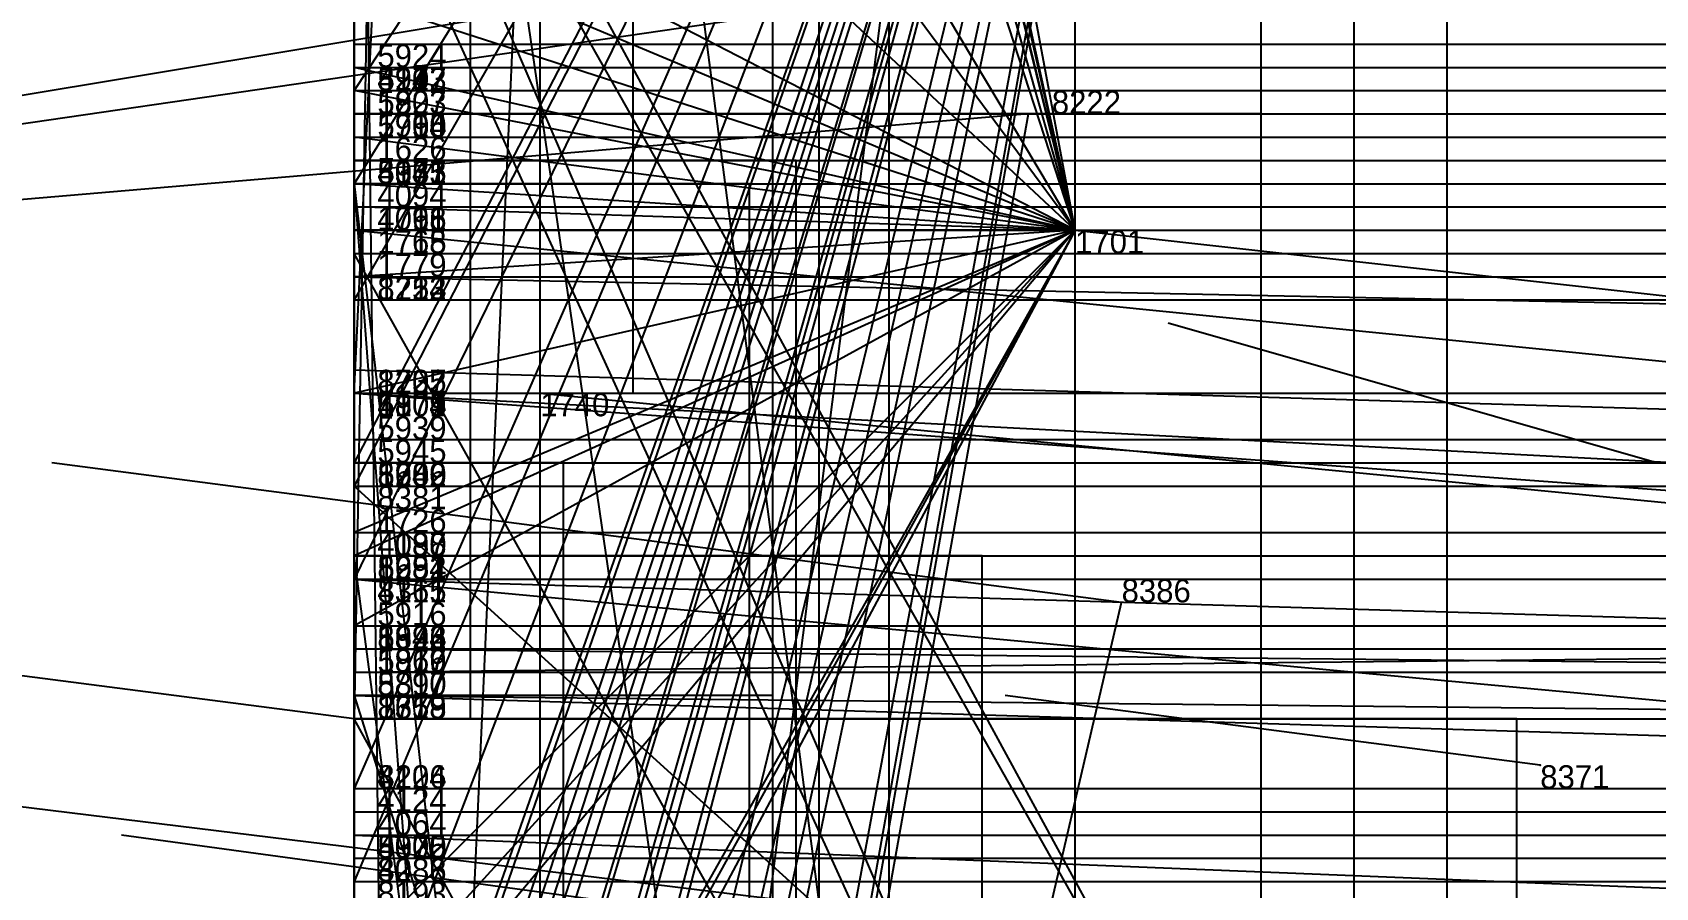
# Model space of a CAD drawing. Extents: x -0.07 to 1.1, y -0.07 to 1.1.
# Drawn here: x -0.0138 to 0.056, y 0.7087 to 0.7455 of the extents above; entities that cross this region are included whole.
import ezdxf

# ---------------------------------------------------------------- set-up
doc = ezdxf.new("R2010")
doc.units = 0
for name, color, linetype in [('Clients', 3, 'CONTINUOUS'), ('Facilities', 3, 'CONTINUOUS'), ('Facilities_lines', 3, 'CONTINUOUS'), ('Min_max_boxes', 1, 'CONTINUOUS'), ('Normals', 1, 'CONTINUOUS'), ('Source_points', 5, 'CONTINUOUS'), ('Text', 3, 'CONTINUOUS')]:
    doc.layers.add(name, color=color, linetype=linetype)

msp = doc.modelspace()

# ---------------------------------------------------------------- linework, layer by layer
at = {"layer": 'Clients', "color": 5}
for p in [(0, 0.745, 0.514), (0, 0.744, 0.324), (0, 0.744, 0.752), (0, 0.743, 0.217), (0, 0.743, 0.313), (0, 0.743, 0.751), (0, 0.743, 0.976), (0, 0.742, 0.666), (0, 0.742, 0.641), (0.029, 0.742, 1), (0, 0.741, 0.116), (0, 0.741, 0.575), (0, 0.74, 0.11), (0, 0.74, 0.721), (0, 0.739, 0.302), (0, 0.739, 0.612), (0, 0.739, 0.841), (0, 0.738, 0.232), (0, 0.738, 0.421), (0, 0.738, 0.452), (0, 0.737, 0.186), (0, 0.737, 0.008), (0, 0.737, 0.491), (0, 0.736, 0.09), (0, 0.735, 0.231), (0, 0.734, 0.894), (0, 0.73, 0.184), (0, 0.73, 0.358), (0, 0.73, 0.292), (0, 0.73, 0.013), (0, 0.73, 0.715), (0.008, 0.73), (0, 0.728, 0.539), (0, 0.728, 0.589), (0, 0.727, 0.173), (0, 0.727, 0.882), (0, 0.726, 0.152), (0, 0.726, 0.518), (0, 0.726, 0.899), (0, 0.724, 0.224), (0, 0.724, 0.369), (0, 0.724, 0.389), (0, 0.724, 0.389), (0, 0.723, 0.126), (0, 0.723, 0.261), (0, 0.722, 0.477), (0, 0.722, 0.546), (0, 0.722, 0.978), (0.033, 0.721, 1), (0, 0.72, 0.229), (0, 0.72, 0.721), (0, 0.72, 0.705), (0, 0.719, 0.241), (0, 0.718, 0.756), (0, 0.718, 0.7), (0, 0.718, 0.54), (0, 0.716, 0.178), (0, 0.716, 0.995), (0, 0.713, 0.394), (0, 0.713, 0.859), (0, 0.712, 0.328), (0, 0.711, 0.386), (0, 0.711, 0.582), (0, 0.71, 0.316), (0, 0.709, 0.31), (0, 0.709, 0.906)]:
    msp.add_point(p, dxfattribs=at)
at = {"layer": 'Facilities', "color": 3}
for p in [(0, 0.739, 0.944), (0.031, 0.737), (0, 0.735, 0.95), (0, 0.731, 0.92), (0, 0.73, 0.036), (0, 0.722, 0.923), (0, 0.719, 0.938), (0, 0.718, 0.041), (0, 0.717, 0.041), (0, 0.717, 0.944), (0.051, 0.714, 1), (0, 0.711, 0.931)]:
    msp.add_point(p, dxfattribs=at)
at = {"layer": 'Facilities_lines', "color": 3}
for p, q in [((0.005, 1, 0.964), (0, 0.716, 0.995)), ((0, 0.73, 0.036), (0.012, 0.981)), ((0, 0.968, 0.755), (0, 0.743, 0.751)), ((0, 0.968, 0.755), (0, 0.744, 0.752)), ((0, 0.968, 0.755), (0, 0.718, 0.756)), ((0, 0.961, 0.391), (0, 0.711, 0.386)), ((0, 0.96, 0.397), (0, 0.738, 0.421)), ((0, 0.96, 0.397), (0, 0.724, 0.389)), ((0, 0.96, 0.397), (0, 0.713, 0.394)), ((0, 0.96, 0.397), (0, 0.724, 0.389)), ((0, 0.955, 0.549), (0, 0.699, 0.543)), ((0, 0.955, 0.549), (0, 0.728, 0.539)), ((0, 0.955, 0.549), (0, 0.722, 0.546)), ((0, 0.955, 0.549), (0, 0.718, 0.54)), ((0, 0.955, 0.549), (0, 0.703, 0.541)), ((0, 0.955, 0.549), (0, 0.726, 0.518)), ((0, 0.955, 0.549), (0, 0.745, 0.514)), ((0, 0.955, 0.549), (0, 0.741, 0.575)), ((0, 0.937, 0.461), (0, 0.737, 0.491)), ((0, 0.937, 0.461), (0, 0.722, 0.477)), ((0, 0.934, 0.407), (0, 0.698, 0.403)), ((0, 0.934, 0.407), (0, 0.705, 0.413)), ((0, 0.934, 0.407), (0, 0.738, 0.452)), ((0, 0.934, 0.407), (0, 0.693, 0.4)), ((0, 0.934, 0.407), (0, 0.702, 0.425)), ((0, 0.932, 0.7), (0, 0.74, 0.721)), ((0, 0.932, 0.7), (0, 0.72, 0.721)), ((0, 0.932, 0.7), (0, 0.718, 0.7)), ((0, 0.932, 0.7), (0, 0.705, 0.682)), ((0, 0.932, 0.7), (0, 0.72, 0.705)), ((0, 0.932, 0.7), (0, 0.73, 0.715)), ((0, 0.932, 0.7), (0, 0.742, 0.666)), ((0, 0.932, 0.7), (0, 0.742, 0.641)), ((0, 0.928, 0.66), (0, 0.739, 0.612)), ((0, 0.928, 0.66), (0, 0.703, 0.646)), ((0, 0.926, 0.689), (0, 0.676, 0.687)), ((0, 0.926, 0.689), (0, 0.687, 0.69)), ((0, 0.914, 0.462), (0, 0.701, 0.491)), ((0, 0.914, 0.462), (0, 0.677, 0.449)), ((0, 0.914, 0.462), (0, 0.689, 0.482)), ((0, 0.914, 0.462), (0, 0.698, 0.442)), ((0.031, 0.737), (0, 0.903, 0.193)), ((0, 0.901, 0.66), (0, 0.662, 0.657)), ((0, 0.901, 0.66), (0, 0.728, 0.589)), ((0, 0.659, 0.037), (0, 0.899, 0.023)), ((0.031, 0.737), (0, 0.878, 0.226)), ((0.031, 0.737), (0, 0.874, 0.244)), ((0.031, 0.737), (0, 0.864, 0.093)), ((0.031, 0.737), (0, 0.862, 0.093)), ((0, 0.861, 0.924), (0.02, 0.708, 1)), ((0.031, 0.737), (0, 0.846, 0.178)), ((0.031, 0.737), (0, 0.832, 0.188)), ((0.039, 0.802, 1), (0, 0.656, 0.767)), ((0.039, 0.802, 1), (0, 0.678, 0.772)), ((0.039, 0.802, 1), (0, 0.592, 0.863)), ((0.039, 0.802, 1), (0, 0.641, 0.821)), ((0.039, 0.802, 1), (0, 0.69, 0.867)), ((0.039, 0.802, 1), (0, 0.632, 0.794)), ((0.039, 0.802, 1), (0, 0.664, 0.777)), ((0.039, 0.802, 1), (0, 0.615, 0.905)), ((0.039, 0.802, 1), (0, 0.662, 0.903)), ((0.039, 0.802, 1), (0, 0.622, 0.985)), ((0.039, 0.802, 1), (0, 0.673, 0.975)), ((0.039, 0.802, 1), (0, 0.7, 0.833)), ((0.039, 0.802, 1), (0, 0.682, 0.862)), ((0.039, 0.802, 1), (0, 0.713, 0.859)), ((0.039, 0.802, 1), (0, 0.684, 0.77)), ((0.039, 0.802, 1), (0, 0.691, 0.9)), ((0.039, 0.802, 1), (0, 0.686, 0.995)), ((0.039, 0.802, 1), (0, 0.727, 0.882)), ((0.039, 0.802, 1), (0, 0.734, 0.894)), ((0.039, 0.802, 1), (0, 0.743, 0.976)), ((0.039, 0.802, 1), (0, 0.709, 0.906)), ((0.039, 0.802, 1), (0, 0.581, 0.999)), ((0.039, 0.802, 1), (0, 0.7, 0.808)), ((0.039, 0.802, 1), (0, 0.68, 0.89)), ((0.039, 0.802, 1), (0, 0.654, 0.988)), ((0.039, 0.802, 1), (0, 0.584, 0.988)), ((0.039, 0.802, 1), (0, 0.739, 0.841)), ((0.039, 0.802, 1), (0, 0.672, 0.98)), ((0.039, 0.802, 1), (0, 0.722, 0.978)), ((0.039, 0.802, 1), (0, 0.726, 0.899)), ((0.039, 0.802, 1), (0.003, 0.676, 1)), ((0, 0.797, 0.924), (0.018, 0.674, 1)), ((0, 0.797, 0.924), (0.002, 0.627, 1)), ((0.031, 0.737), (0, 0.789, 0.238)), ((0.031, 0.737), (0, 0.779, 0.203)), ((0, 0.595, 0.061), (0.008, 0.771)), ((0.031, 0.737), (0, 0.766, 0.175)), ((0.043, 0.687), (0, 0.766, 0.124)), ((0.043, 0.687), (0, 0.763, 0.135)), ((0.047, 0.652), (0, 0.761, 0.104)), ((0.047, 0.652), (0, 0.755, 0.086)), ((0.031, 0.737), (0, 0.753, 0.167)), ((0.031, 0.737), (0, 0.75, 0.357)), ((0, 0.566, 0.975), (0.023, 0.749, 1)), ((0.031, 0.737), (0, 0.747, 0.335)), ((0.031, 0.737), (0, 0.744, 0.324)), ((0.031, 0.737), (0, 0.743, 0.217)), ((0.031, 0.737), (0, 0.743, 0.313)), ((0, 0.58, 0.978), (0.029, 0.742, 1)), ((0.031, 0.737), (0, 0.741, 0.116)), ((0, 0.453, 0.045), (0, 0.74, 0.11)), ((0.031, 0.737), (0, 0.739, 0.302)), ((0, 0.739, 0.944), (0.017, 0.59, 1)), ((0, 0.739, 0.944), (0.014, 0.553, 1)), ((0.031, 0.737), (0, 0.738, 0.232)), ((0.031, 0.737), (0, 0.679, 0.193)), ((0.031, 0.737), (0, 0.735, 0.231)), ((0.031, 0.737), (0, 0.682, 0.177)), ((0.031, 0.737), (0, 0.737, 0.186)), ((0.031, 0.737), (0, 0.7, 0.196)), ((0.031, 0.737), (0, 0.73, 0.184)), ((0.031, 0.737), (0, 0.724, 0.224)), ((0.031, 0.737), (0, 0.706, 0.241)), ((0.031, 0.737), (0, 0.681, 0.173)), ((0.031, 0.737), (0, 0.703, 0.142)), ((0.031, 0.737), (0, 0.703, 0.22)), ((0.031, 0.737), (0, 0.72, 0.229)), ((0.031, 0.737), (0, 0.724, 0.369)), ((0.031, 0.737), (0, 0.723, 0.261)), ((0.031, 0.737), (0, 0.73, 0.358)), ((0.031, 0.737), (0, 0.73, 0.292)), ((0, 0.73, 0.036), (0, 0.737, 0.008)), ((0.047, 0.652), (0, 0.736, 0.09)), ((0, 0.73, 0.036), (0.008, 0.73)), ((0, 0.659, 0.037), (0, 0.73, 0.013)), ((0, 0.659, 0.061), (0, 0.727, 0.173)), ((0.043, 0.687), (0, 0.726, 0.152)), ((0.027, 0.519), (0, 0.723, 0.126)), ((0, 0.58, 0.978), (0.033, 0.721, 1)), ((0, 0.689, 0.055), (0, 0.719, 0.241)), ((0, 0.718, 0.041), (0, 0.71, 0.316)), ((0, 0.718, 0.041), (0, 0.709, 0.31)), ((0, 0.718, 0.041), (0, 0.712, 0.328)), ((0, 0.717, 0.041), (0.018, 0.66)), ((0.05, 0.625), (0, 0.716, 0.178)), ((0, 0.642, 0.604), (0, 0.711, 0.582))]:
    msp.add_line(p, q, dxfattribs=at)
at = {"layer": 'Min_max_boxes', "color": 1}
for p, q in [((0, 1, 0.964), (0, 0.716, 0.964)), ((0, 1, 0.995), (0, 0.716, 0.995)), ((0.005, 0.716, 0.964), (0.005, 1, 0.964)), ((0.005, 0.716, 0.995), (0.005, 1, 0.995)), ((0, 0.995, 0.765), (0, 0.581, 0.765)), ((0, 0.995, 1), (0, 0.581, 1)), ((0.039, 0.581, 0.765), (0.039, 0.995, 0.765)), ((0.039, 0.581, 1), (0.039, 0.995, 1)), ((0, 0.981), (0, 0.73)), ((0, 0.981, 0.036), (0, 0.73, 0.036)), ((0.012, 0.73), (0.012, 0.981)), ((0.012, 0.73, 0.036), (0.012, 0.981, 0.036)), ((0, 0.718, 0.713), (0, 0.968, 0.713)), ((0, 0.968, 0.713), (0, 0.718, 0.713)), ((0, 0.718, 0.868), (0, 0.968, 0.868)), ((0, 0.968, 0.868), (0, 0.718, 0.868)), ((0, 0.711, 0.386), (0, 0.961, 0.386)), ((0, 0.961, 0.386), (0, 0.711, 0.386)), ((0, 0.711, 0.391), (0, 0.961, 0.391)), ((0, 0.961, 0.391), (0, 0.711, 0.391)), ((0, 0.713, 0.389), (0, 0.96, 0.389)), ((0, 0.96, 0.389), (0, 0.713, 0.389)), ((0, 0.713, 0.421), (0, 0.96, 0.421)), ((0, 0.96, 0.421), (0, 0.713, 0.421)), ((0, 0.699, 0.479), (0, 0.955, 0.479)), ((0, 0.955, 0.479), (0, 0.699, 0.479)), ((0, 0.699, 0.592), (0, 0.955, 0.592)), ((0, 0.955, 0.592), (0, 0.699, 0.592)), ((0, 0.722, 0.461), (0, 0.937, 0.461)), ((0, 0.937, 0.461), (0, 0.722, 0.461)), ((0, 0.722, 0.491), (0, 0.937, 0.491)), ((0, 0.937, 0.491), (0, 0.722, 0.491)), ((0, 0.693, 0.4), (0, 0.934, 0.4)), ((0, 0.934, 0.4), (0, 0.693, 0.4)), ((0, 0.693, 0.452), (0, 0.934, 0.452)), ((0, 0.934, 0.452), (0, 0.693, 0.452)), ((0, 0.705, 0.641), (0, 0.932, 0.641)), ((0, 0.932, 0.641), (0, 0.705, 0.641)), ((0, 0.705, 0.721), (0, 0.932, 0.721)), ((0, 0.932, 0.721), (0, 0.705, 0.721)), ((0, 0.703, 0.612), (0, 0.928, 0.612)), ((0, 0.928, 0.612), (0, 0.703, 0.612)), ((0, 0.703, 0.66), (0, 0.928, 0.66)), ((0, 0.928, 0.66), (0, 0.703, 0.66)), ((0, 0.676, 0.624), (0, 0.926, 0.624)), ((0, 0.926, 0.624), (0, 0.676, 0.624)), ((0, 0.676, 0.69), (0, 0.926, 0.69)), ((0, 0.926, 0.69), (0, 0.676, 0.69)), ((0, 0.677, 0.442), (0, 0.914, 0.442)), ((0, 0.914, 0.442), (0, 0.677, 0.442)), ((0, 0.677, 0.491), (0, 0.914, 0.491)), ((0, 0.914, 0.491), (0, 0.677, 0.491)), ((0, 0.903), (0, 0.679)), ((0, 0.903, 0.369), (0, 0.679, 0.369)), ((0.031, 0.679), (0.031, 0.903)), ((0.031, 0.679, 0.369), (0.031, 0.903, 0.369)), ((0, 0.662, 0.589), (0, 0.901, 0.589)), ((0, 0.901, 0.589), (0, 0.662, 0.589)), ((0, 0.662, 0.66), (0, 0.901, 0.66)), ((0, 0.901, 0.66), (0, 0.662, 0.66)), ((0, 0.658, 0.013), (0, 0.899, 0.013)), ((0, 0.899, 0.013), (0, 0.658, 0.013)), ((0, 0.658, 0.4), (0, 0.899, 0.4)), ((0, 0.899, 0.4), (0, 0.658, 0.4)), ((0, 0.861, 0.924), (0, 0.708, 0.924)), ((0, 0.861, 1), (0, 0.708, 1)), ((0.02, 0.708, 0.924), (0.02, 0.861, 0.924)), ((0.02, 0.708, 1), (0.02, 0.861, 1)), ((0, 0.797, 0.924), (0, 0.627, 0.924)), ((0, 0.797, 1), (0, 0.627, 1)), ((0.018, 0.627, 0.924), (0.018, 0.797, 0.924)), ((0.018, 0.627, 1), (0.018, 0.797, 1)), ((0, 0.771), (0, 0.595)), ((0, 0.771, 0.061), (0, 0.595, 0.061)), ((0.008, 0.595), (0.008, 0.771)), ((0.008, 0.595, 0.061), (0.008, 0.771, 0.061)), ((0, 0.766), (0, 0.684)), ((0, 0.766, 0.393), (0, 0.684, 0.393)), ((0.043, 0.684), (0.043, 0.766)), ((0.043, 0.684, 0.393), (0.043, 0.766, 0.393)), ((0, 0.761), (0, 0.62)), ((0, 0.761, 0.381), (0, 0.62, 0.381)), ((0.047, 0.62), (0.047, 0.761)), ((0.047, 0.62, 0.381), (0.047, 0.761, 0.381)), ((0, 0.749, 0.975), (0, 0.537, 0.975)), ((0, 0.749, 1), (0, 0.537, 1)), ((0.023, 0.537, 0.975), (0.023, 0.749, 0.975)), ((0.023, 0.537, 1), (0.023, 0.749, 1)), ((0.039, 0.742, 0.978), (0, 0.742, 0.978)), ((0, 0.742, 0.978), (0, 0.424, 0.978)), ((0.039, 0.742, 1), (0, 0.742, 1)), ((0, 0.742, 1), (0, 0.424, 1)), ((0, 0.742, 0.978), (0, 0.742, 1)), ((0.039, 0.424, 0.978), (0.039, 0.742, 0.978)), ((0.039, 0.424, 1), (0.039, 0.742, 1)), ((0.039, 0.742, 0.978), (0.039, 0.742, 1)), ((0.019, 0.74), (0, 0.74)), ((0, 0.74), (0, 0.343)), ((0.019, 0.74, 0.504), (0, 0.74, 0.504)), ((0, 0.74, 0.504), (0, 0.343, 0.504)), ((0, 0.74), (0, 0.74, 0.504)), ((0.019, 0.343), (0.019, 0.74)), ((0.019, 0.343, 0.504), (0.019, 0.74, 0.504)), ((0.019, 0.74), (0.019, 0.74, 0.504)), ((0.017, 0.739, 0.944), (0, 0.739, 0.944)), ((0, 0.739, 0.944), (0, 0.553, 0.944)), ((0.017, 0.739, 1), (0, 0.739, 1)), ((0, 0.739, 1), (0, 0.553, 1)), ((0, 0.739, 0.944), (0, 0.739, 1)), ((0.017, 0.553, 0.944), (0.017, 0.739, 0.944)), ((0.017, 0.553, 1), (0.017, 0.739, 1)), ((0.017, 0.739, 0.944), (0.017, 0.739, 1)), ((0, 0.73), (0.012, 0.73)), ((0, 0.73, 0.036), (0.012, 0.73, 0.036)), ((0, 0.73), (0, 0.73, 0.036)), ((0.012, 0.73), (0.012, 0.73, 0.036)), ((0.009, 0.727), (0, 0.727)), ((0, 0.727), (0, 0.628)), ((0.009, 0.727, 0.249), (0, 0.727, 0.249)), ((0, 0.727, 0.249), (0, 0.628, 0.249)), ((0, 0.727), (0, 0.727, 0.249)), ((0.009, 0.628), (0.009, 0.727)), ((0.009, 0.628, 0.249), (0.009, 0.727, 0.249)), ((0.009, 0.727), (0.009, 0.727, 0.249)), ((0.027, 0.723), (0, 0.723)), ((0, 0.723), (0, 0.481)), ((0.027, 0.723, 0.504), (0, 0.723, 0.504)), ((0, 0.723, 0.504), (0, 0.481, 0.504)), ((0, 0.723), (0, 0.723, 0.504)), ((0.027, 0.481), (0.027, 0.723)), ((0.027, 0.481, 0.504), (0.027, 0.723, 0.504)), ((0.027, 0.723), (0.027, 0.723, 0.504)), ((0, 0.722, 0.461), (0, 0.722, 0.461)), ((0, 0.722, 0.491), (0, 0.722, 0.491)), ((0, 0.722, 0.461), (0, 0.722, 0.491)), ((0, 0.722, 0.461), (0, 0.722, 0.491)), ((0, 0.689, 0.055), (0, 0.719, 0.055)), ((0, 0.719, 0.055), (0, 0.719, 0.055)), ((0, 0.719, 0.055), (0, 0.689, 0.055)), ((0, 0.689, 0.241), (0, 0.719, 0.241)), ((0, 0.719, 0.241), (0, 0.719, 0.241)), ((0, 0.719, 0.241), (0, 0.689, 0.241)), ((0, 0.719, 0.055), (0, 0.719, 0.241)), ((0, 0.719, 0.055), (0, 0.719, 0.241)), ((0, 0.709, 0.041), (0, 0.718, 0.041)), ((0, 0.718, 0.041), (0, 0.718, 0.041)), ((0, 0.718, 0.041), (0, 0.709, 0.041)), ((0, 0.709, 0.328), (0, 0.718, 0.328)), ((0, 0.718, 0.328), (0, 0.718, 0.328)), ((0, 0.718, 0.328), (0, 0.709, 0.328)), ((0, 0.718, 0.041), (0, 0.718, 0.328)), ((0, 0.718, 0.041), (0, 0.718, 0.328)), ((0, 0.718, 0.713), (0, 0.718, 0.713)), ((0, 0.718, 0.868), (0, 0.718, 0.868)), ((0, 0.718, 0.713), (0, 0.718, 0.868)), ((0, 0.718, 0.713), (0, 0.718, 0.868)), ((0.018, 0.717), (0, 0.717)), ((0, 0.717), (0, 0.66)), ((0.018, 0.717, 0.041), (0, 0.717, 0.041)), ((0, 0.717, 0.041), (0, 0.66, 0.041)), ((0, 0.717), (0, 0.717, 0.041)), ((0.018, 0.66), (0.018, 0.717)), ((0.018, 0.66, 0.041), (0.018, 0.717, 0.041)), ((0.018, 0.717), (0.018, 0.717, 0.041)), ((0.05, 0.716), (0, 0.716)), ((0, 0.716), (0, 0.625)), ((0.05, 0.716, 0.178), (0, 0.716, 0.178)), ((0, 0.716, 0.178), (0, 0.625, 0.178)), ((0, 0.716), (0, 0.716, 0.178)), ((0, 0.716, 0.964), (0.005, 0.716, 0.964)), ((0, 0.716, 0.995), (0.005, 0.716, 0.995)), ((0, 0.716, 0.964), (0, 0.716, 0.995)), ((0.005, 0.716, 0.964), (0.005, 0.716, 0.995)), ((0.05, 0.625), (0.05, 0.716)), ((0.05, 0.625, 0.178), (0.05, 0.716, 0.178)), ((0.05, 0.716), (0.05, 0.716, 0.178)), ((0, 0.713, 0.389), (0, 0.713, 0.389)), ((0, 0.713, 0.421), (0, 0.713, 0.421)), ((0, 0.713, 0.389), (0, 0.713, 0.421)), ((0, 0.713, 0.389), (0, 0.713, 0.421)), ((0, 0.711, 0.386), (0, 0.711, 0.386)), ((0, 0.711, 0.391), (0, 0.711, 0.391)), ((0, 0.711, 0.386), (0, 0.711, 0.391)), ((0, 0.711, 0.386), (0, 0.711, 0.391)), ((0, 0.482, 0.415), (0, 0.711, 0.415)), ((0, 0.711, 0.415), (0, 0.711, 0.415)), ((0, 0.711, 0.415), (0, 0.482, 0.415)), ((0, 0.482, 0.756), (0, 0.711, 0.756)), ((0, 0.711, 0.756), (0, 0.711, 0.756)), ((0, 0.711, 0.756), (0, 0.482, 0.756)), ((0, 0.711, 0.415), (0, 0.711, 0.756)), ((0, 0.711, 0.415), (0, 0.711, 0.756)), ((0, 0.709, 0.041), (0, 0.709, 0.041)), ((0, 0.709, 0.328), (0, 0.709, 0.328)), ((0, 0.709, 0.041), (0, 0.709, 0.328)), ((0, 0.709, 0.041), (0, 0.709, 0.328))]:
    msp.add_line(p, q, dxfattribs=at)
at = {"layer": 'Normals', "color": 1}
for p, q in [((0.023, 0.749, 1), (-0.025, 0.741, 1.088)), ((0.023, 0.747, 1), (-0.025, 0.74, 1.088)), ((0, 0.745, 0.514), (0.1, 0.745, 0.514)), ((0, 0.744, 0.324), (0.1, 0.744, 0.324)), ((0, 0.744, 0.752), (0.1, 0.744, 0.752)), ((0, 0.743, 0.217), (0.1, 0.743, 0.217)), ((0, 0.743, 0.313), (0.1, 0.743, 0.313)), ((0, 0.743, 0.751), (0.1, 0.743, 0.751)), ((0, 0.743, 0.976), (0.088, 0.743, 0.928)), ((0.029, 0.742, 1), (-0.018, 0.738, 1.088)), ((0, 0.742, 0.666), (0.1, 0.742, 0.666)), ((0, 0.742, 0.641), (0.1, 0.742, 0.641)), ((0, 0.741, 0.116), (0.1, 0.741, 0.116)), ((0, 0.741, 0.575), (0.1, 0.741, 0.575)), ((0, 0.74, 0.11), (0.1, 0.74, 0.11)), ((0, 0.74, 0.721), (0.1, 0.74, 0.721)), ((0, 0.739, 0.302), (0.1, 0.739, 0.302)), ((0, 0.739, 0.612), (0.1, 0.739, 0.612)), ((0, 0.739, 0.944), (0.098, 0.739, 0.925)), ((0, 0.739, 0.841), (0.1, 0.739, 0.841)), ((0, 0.738, 0.232), (0.1, 0.738, 0.232)), ((0, 0.738, 0.452), (0.1, 0.738, 0.452)), ((0, 0.738, 0.421), (0.1, 0.738, 0.421)), ((0, 0.737, 0.186), (0.1, 0.737, 0.186)), ((0, 0.737, 0.008), (0.08, 0.729, 0.068)), ((0, 0.737, 0.491), (0.1, 0.737, 0.491)), ((0.031, 0.737), (0.067, 0.733, 0.093)), ((0, 0.736, 0.09), (0.1, 0.736, 0.09)), ((0, 0.735, 0.231), (0.1, 0.735, 0.231)), ((0, 0.735, 0.95), (0.097, 0.733, 0.925)), ((0, 0.734, 0.894), (0.1, 0.734, 0.894)), ((0.056, 0.727, 1), (0.035, 0.733, 1.098)), ((0, 0.731, 0.92), (0.1, 0.728, 0.911)), ((0, 0.73, 0.036), (0.095, 0.725, 0.067)), ((0, 0.73, 0.184), (0.1, 0.73, 0.184)), ((0, 0.73, 0.013), (0.081, 0.724, 0.072)), ((0, 0.73, 0.358), (0.1, 0.73, 0.358)), ((0, 0.73, 0.292), (0.1, 0.73, 0.292)), ((0, 0.73, 0.715), (0.1, 0.73, 0.715)), ((0.008, 0.73), (0.08, 0.723, 0.069)), ((0, 0.728, 0.589), (0.1, 0.728, 0.589)), ((0, 0.728, 0.539), (0.1, 0.728, 0.539)), ((0.033, 0.721, 1), (-0.013, 0.727, 1.089)), ((0, 0.727, 0.173), (0.1, 0.727, 0.173)), ((0, 0.727, 0.882), (0.1, 0.727, 0.882)), ((0, 0.726, 0.152), (0.1, 0.726, 0.152)), ((0, 0.726, 0.518), (0.1, 0.726, 0.518)), ((0, 0.726, 0.899), (0.1, 0.726, 0.899)), ((0, 0.716, 0.995), (-0.07, 0.725, 1.066)), ((0, 0.724, 0.224), (0.1, 0.724, 0.224)), ((0, 0.724, 0.369), (0.1, 0.724, 0.369)), ((0, 0.724, 0.389), (0.1, 0.724, 0.389)), ((0, 0.724, 0.389), (0.1, 0.724, 0.389)), ((0, 0.723, 0.126), (0.1, 0.723, 0.126)), ((0, 0.723, 0.261), (0.1, 0.723, 0.261)), ((0, 0.722, 0.477), (0.1, 0.722, 0.477)), ((0, 0.722, 0.546), (0.1, 0.722, 0.546)), ((0, 0.722, 0.923), (0.1, 0.719, 0.914)), ((0, 0.722, 0.978), (0.086, 0.714, 0.927)), ((0, 0.72, 0.229), (0.1, 0.72, 0.229)), ((0, 0.72, 0.721), (0.1, 0.72, 0.721)), ((0, 0.72, 0.705), (0.1, 0.72, 0.705)), ((0, 0.719, 0.241), (0.1, 0.719, 0.241)), ((0, 0.718, 0.041), (0.096, 0.719, 0.07)), ((0, 0.719, 0.938), (0.099, 0.718, 0.925)), ((0, 0.718, 0.7), (0.1, 0.718, 0.7)), ((0, 0.718, 0.756), (0.1, 0.718, 0.756)), ((0, 0.718, 0.54), (0.1, 0.718, 0.54)), ((0, 0.717, 0.041), (0.096, 0.716, 0.069)), ((0, 0.717, 0.944), (0.098, 0.714, 0.925)), ((0.051, 0.714, 1), (0.028, 0.717, 1.097)), ((0, 0.716, 0.178), (0.1, 0.716, 0.178)), ((0.02, 0.708, 1), (-0.037, 0.715, 1.082)), ((0, 0.713, 0.394), (0.1, 0.713, 0.394)), ((0, 0.713, 0.859), (0.1, 0.713, 0.859)), ((0, 0.712, 0.328), (0.1, 0.712, 0.328)), ((0.034, 0.705, 1), (-0.01, 0.711, 1.09)), ((0, 0.711, 0.386), (0.1, 0.711, 0.386)), ((0, 0.711, 0.582), (0.1, 0.711, 0.582)), ((0, 0.711, 0.931), (0.099, 0.707, 0.921)), ((0, 0.71, 0.316), (0.1, 0.71, 0.316)), ((0, 0.709, 0.31), (0.1, 0.709, 0.31)), ((0, 0.709, 0.906), (0.1, 0.709, 0.906))]:
    msp.add_line(p, q, dxfattribs=at)
at = {"layer": 'Source_points', "color": 5}
for p in [(0, 0.745, 0.514), (0, 0.744, 0.324), (0, 0.744, 0.752), (0, 0.743, 0.217), (0, 0.743, 0.313), (0, 0.743, 0.751), (0, 0.743, 0.976), (0, 0.742, 0.666), (0, 0.742, 0.641), (0.029, 0.742, 1), (0, 0.741, 0.116), (0, 0.741, 0.575), (0, 0.74, 0.11), (0, 0.74, 0.721), (0, 0.739, 0.302), (0, 0.739, 0.612), (0, 0.739, 0.944), (0, 0.739, 0.841), (0, 0.738, 0.232), (0, 0.738, 0.452), (0, 0.738, 0.421), (0, 0.737, 0.186), (0, 0.737, 0.008), (0, 0.737, 0.491), (0.031, 0.737), (0, 0.736, 0.09), (0, 0.735, 0.231), (0, 0.735, 0.95), (0, 0.734, 0.894), (0, 0.731, 0.92), (0, 0.73, 0.036), (0, 0.73, 0.184), (0, 0.73, 0.013), (0, 0.73, 0.358), (0, 0.73, 0.292), (0, 0.73, 0.715), (0.008, 0.73), (0, 0.728, 0.589), (0, 0.728, 0.539), (0, 0.727, 0.173), (0, 0.727, 0.882), (0, 0.726, 0.152), (0, 0.726, 0.518), (0, 0.726, 0.899), (0, 0.724, 0.224), (0, 0.724, 0.369), (0, 0.724, 0.389), (0, 0.724, 0.389), (0, 0.723, 0.126), (0, 0.723, 0.261), (0, 0.722, 0.477), (0, 0.722, 0.546), (0, 0.722, 0.923), (0, 0.722, 0.978), (0.033, 0.721, 1), (0, 0.72, 0.229), (0, 0.72, 0.721), (0, 0.72, 0.705), (0, 0.719, 0.241), (0, 0.719, 0.938), (0, 0.718, 0.041), (0, 0.718, 0.7), (0, 0.718, 0.756), (0, 0.718, 0.54), (0, 0.717, 0.041), (0, 0.717, 0.944), (0, 0.716, 0.178), (0, 0.716, 0.995), (0.051, 0.714, 1), (0, 0.713, 0.394), (0, 0.713, 0.859), (0, 0.712, 0.328), (0, 0.711, 0.386), (0, 0.711, 0.582), (0, 0.711, 0.931), (0, 0.71, 0.316), (0, 0.709, 0.31), (0, 0.709, 0.906)]:
    msp.add_point(p, dxfattribs=at)

# ---------------------------------------------------------------- texts
at = {"layer": 'Text', "color": 3}
for s, p in [('5924', (0.001, 0.744, 0.514)), ('4103', (0.001, 0.743, 0.313)), ('4112', (0.001, 0.743, 0.324)), ('5942', (0.001, 0.743, 0.752)), ('8277', (0.001, 0.743, 0.976)), ('5903', (0.001, 0.742, 0.751)), ('1827', (0.001, 0.742, 0.217)), ('8222', (0.03, 0.742, 1)), ('5915', (0.001, 0.741, 0.666)), ('5956', (0.001, 0.741, 0.575)), ('5990', (0.001, 0.741, 0.641)), ('1704', (0.001, 0.741, 0.116)), ('1626', (0.001, 0.74, 0.11)), ('4075', (0.001, 0.739, 0.302)), ('5937', (0.001, 0.739, 0.721)), ('5965', (0.001, 0.739, 0.612)), ('8163', (0.001, 0.739, 0.944)), ('8341', (0.001, 0.739, 0.841)), ('4094', (0.001, 0.738, 0.421)), ('4068', (0.001, 0.737, 0.452)), ('4096', (0.001, 0.737, 0.491)), ('1711', (0.001, 0.737, 0.232)), ('1768', (0.001, 0.736, 0.008)), ('1715', (0.001, 0.736, 0.186)), ('1701', (0.031, 0.736)), ('1779', (0.001, 0.735, 0.09)), ('8223', (0.001, 0.734, 0.95)), ('8254', (0.001, 0.734, 0.894)), ('1712', (0.001, 0.734, 0.231)), ('8232', (0.001, 0.73, 0.92)), ('1707', (0.001, 0.73, 0.036)), ('1725', (0.001, 0.73, 0.184)), ('4104', (0.001, 0.729, 0.358)), ('4105', (0.001, 0.729, 0.292)), ('5971', (0.001, 0.729, 0.715)), ('1809', (0.001, 0.729, 0.013)), ('1740', (0.008, 0.729)), ('5939', (0.001, 0.728, 0.589)), ('5945', (0.001, 0.727, 0.539)), ('5909', (0.001, 0.726, 0.518)), ('8240', (0.001, 0.726, 0.882)), ('1682', (0.001, 0.726, 0.173)), ('1786', (0.001, 0.726, 0.152)), ('8381', (0.001, 0.725, 0.899)), ('1726', (0.001, 0.724, 0.224)), ('4087', (0.001, 0.723, 0.369)), ('4097', (0.001, 0.723, 0.261)), ('4098', (0.001, 0.723, 0.389)), ('4130', (0.001, 0.723, 0.389)), ('5952', (0.001, 0.722, 0.546)), ('8284', (0.001, 0.722, 0.923)), ('1691', (0.001, 0.722, 0.126)), ('4115', (0.001, 0.721, 0.477)), ('8361', (0.001, 0.721, 0.978)), ('8386', (0.033, 0.721, 1)), ('5916', (0.001, 0.72, 0.721)), ('5946', (0.001, 0.719, 0.705)), ('8343', (0.001, 0.719, 0.938)), ('1694', (0.001, 0.719, 0.241)), ('1822', (0.001, 0.719, 0.229)), ('5969', (0.001, 0.718, 0.756)), ('5977', (0.001, 0.718, 0.54)), ('1816', (0.001, 0.718, 0.041)), ('5897', (0.001, 0.717, 0.7)), ('8310', (0.001, 0.717, 0.944)), ('8353', (0.001, 0.716, 0.995)), ('1678', (0.001, 0.716, 0.178)), ('1719', (0.001, 0.716, 0.041)), ('4106', (0.001, 0.713, 0.394)), ('8224', (0.001, 0.713, 0.859)), ('8371', (0.051, 0.713, 1)), ('4124', (0.001, 0.712, 0.328)), ('4064', (0.001, 0.711, 0.386)), ('4070', (0.001, 0.71, 0.316)), ('5902', (0.001, 0.71, 0.582)), ('8325', (0.001, 0.71, 0.931)), ('4083', (0.001, 0.709, 0.31)), ('8286', (0.001, 0.709, 0.906)), ('8193', (0.001, 0.708, 0.933))]:
    msp.add_text(s, height=0.001, dxfattribs=at).set_placement(p)

doc.saveas('drawing.dxf')
